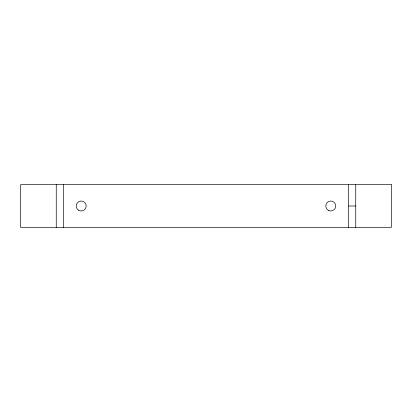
<?xml version="1.0" encoding="UTF-8"?>
<svg xmlns="http://www.w3.org/2000/svg" width="412" height="412" viewBox="0 0 412 412"><rect width="100%" height="100%" fill="white"/><g stroke="black" fill="none" stroke-linecap="round" stroke-linejoin="round"><path stroke-width="0.62" d="M348.614 206L355.747 206M355.747 184.607L355.747 227.393M348.614 184.607L348.614 227.393M63.386 184.607L63.386 227.393M56.253 184.607L56.253 227.393M391.4 184.607L20.6 184.607L20.6 227.393L391.4 227.393L391.4 184.607M78.718 210.321A4.99 4.99 0 0 0 86.201 206A4.99 4.99 0 0 0 78.718 201.679A4.99 4.99 0 0 0 78.718 210.321M328.292 210.321A4.99 4.99 0 0 0 335.78 206A4.99 4.99 0 0 0 328.292 201.679A4.99 4.99 0 0 0 328.292 210.321"/></g></svg>
